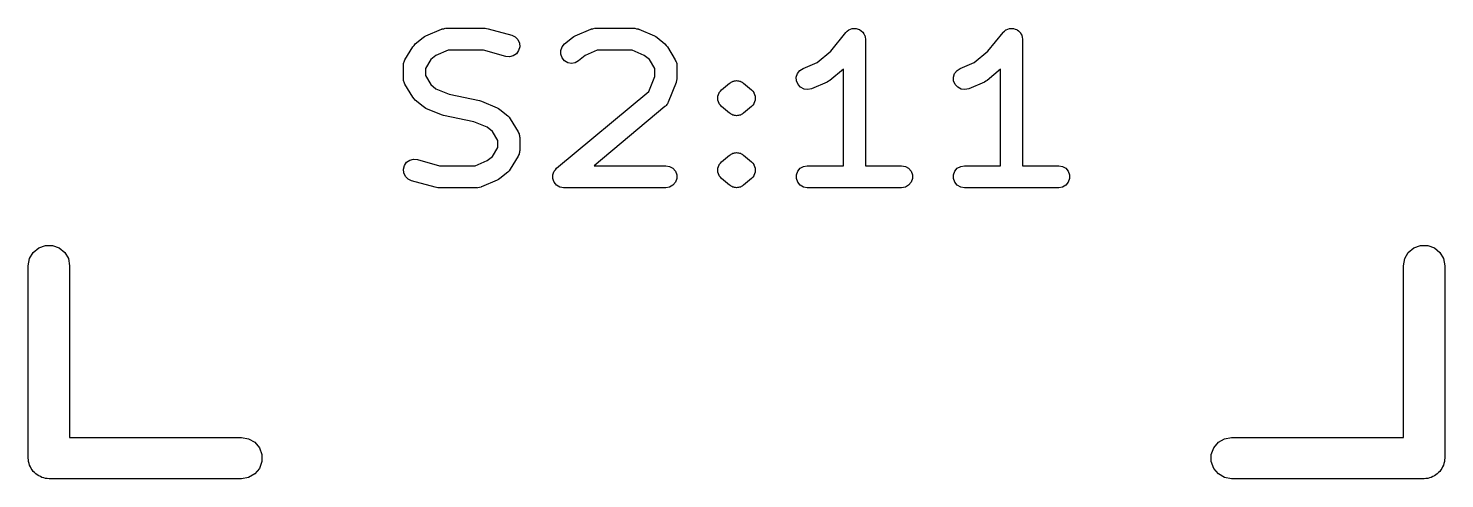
# Model space of a CAD drawing. Extents: x 15 to 276, y -105 to -15.
# Drawn here: x 224.46 to 237.54, y -66.54 to -62.38 of the extents above; entities that cross this region are included whole.
import ezdxf

# ---------------------------------------------------------------- set-up
doc = ezdxf.new("R2010")
doc.units = 0
doc.header["$MEASUREMENT"] = 0
doc.layers.add('BLACK', color=7, linetype='CONTINUOUS')

msp = doc.modelspace()

# ---------------------------------------------------------------- linework, layer by layer
at = {"layer": 'Black'}
for p, q in [((228.131, -62.4462), (228.276, -62.3857)), ((228.276, -62.3857), (228.278, -62.3852)), ((228.278, -62.3852), (228.28, -62.3841)), ((228.28, -62.3841), (228.295, -62.3814)), ((228.295, -62.3814), (228.31, -62.378)), ((228.31, -62.378), (228.313, -62.3783)), ((228.313, -62.3783), (228.315, -62.3779)), ((228.315, -62.3779), (228.678, -62.3779)), ((228.678, -62.3779), (228.691, -62.3803)), ((228.691, -62.3803), (228.705, -62.3816)), ((228.705, -62.3816), (228.923, -62.4421)), ((229.509, -62.4462), (229.655, -62.3857)), ((229.655, -62.3857), (229.657, -62.3852)), ((229.657, -62.3852), (229.659, -62.3841)), ((229.659, -62.3841), (229.674, -62.3814)), ((229.674, -62.3814), (229.689, -62.378)), ((229.689, -62.378), (229.691, -62.3783)), ((229.691, -62.3783), (229.694, -62.3779)), ((229.694, -62.3779), (230.057, -62.3779)), ((230.057, -62.3779), (230.059, -62.3783)), ((230.059, -62.3783), (230.061, -62.378)), ((230.061, -62.378), (230.076, -62.3814)), ((230.076, -62.3814), (230.091, -62.3841)), ((230.091, -62.3841), (230.093, -62.3852)), ((230.093, -62.3852), (230.096, -62.3857)), ((230.096, -62.3857), (230.241, -62.4462)), ((232.023, -62.4036), (232.036, -62.3927)), ((232.036, -62.3927), (232.037, -62.3923)), ((232.037, -62.3923), (232.038, -62.3915)), ((232.038, -62.3915), (232.053, -62.3859)), ((232.053, -62.3859), (232.069, -62.3799)), ((232.069, -62.3799), (232.07, -62.3799)), ((232.07, -62.3799), (232.071, -62.3795)), ((232.071, -62.3795), (232.087, -62.3795)), ((232.087, -62.3795), (232.104, -62.3791)), ((232.104, -62.3791), (232.105, -62.3795)), ((232.105, -62.3795), (232.106, -62.3795)), ((232.106, -62.3795), (232.122, -62.3851)), ((232.122, -62.3851), (232.137, -62.3904)), ((232.137, -62.3904), (232.138, -62.3911)), ((232.138, -62.3911), (232.139, -62.3915)), ((232.139, -62.3915), (232.152, -62.4021)), ((233.475, -62.4036), (233.487, -62.3927)), ((233.487, -62.3927), (233.488, -62.3923)), ((233.488, -62.3923), (233.489, -62.3915)), ((233.489, -62.3915), (233.505, -62.3859)), ((233.505, -62.3859), (233.52, -62.3799)), ((233.52, -62.3799), (233.521, -62.3799)), ((233.521, -62.3799), (233.522, -62.3795)), ((233.522, -62.3795), (233.539, -62.3795)), ((233.539, -62.3795), (233.555, -62.3791)), ((233.555, -62.3791), (233.556, -62.3795)), ((233.556, -62.3795), (233.558, -62.3795)), ((233.558, -62.3795), (233.573, -62.3851)), ((233.573, -62.3851), (233.589, -62.3904)), ((233.589, -62.3904), (233.59, -62.3911)), ((233.59, -62.3911), (233.591, -62.3915)), ((233.591, -62.3915), (233.603, -62.4021)), ((228.021, -62.5354), (228.032, -62.5224)), ((228.032, -62.5224), (228.105, -62.4619)), ((228.105, -62.4619), (228.118, -62.4544)), ((228.118, -62.4544), (228.131, -62.4462)), ((228.923, -62.4421), (228.954, -62.4573)), ((228.954, -62.4573), (228.979, -62.4825)), ((228.979, -62.4825), (228.994, -62.5146)), ((228.994, -62.5146), (228.997, -62.5498)), ((229.388, -62.5494), (229.411, -62.5224)), ((229.411, -62.5224), (229.484, -62.4619)), ((229.484, -62.4619), (229.497, -62.4544)), ((229.497, -62.4544), (229.509, -62.4462)), ((230.241, -62.4462), (230.254, -62.4544)), ((230.254, -62.4544), (230.267, -62.4619)), ((230.267, -62.4619), (230.339, -62.5224)), ((230.339, -62.5224), (230.35, -62.5354)), ((231.871, -62.5895), (232.009, -62.4161)), ((232.009, -62.4161), (232.01, -62.4153)), ((232.01, -62.4153), (232.011, -62.4142)), ((232.011, -62.4142), (232.023, -62.4036)), ((232.152, -62.4021), (232.165, -62.4124)), ((232.165, -62.4124), (232.165, -62.4134)), ((232.165, -62.4134), (232.166, -62.4142)), ((232.166, -62.4142), (232.175, -62.4285)), ((232.175, -62.4285), (232.183, -62.4426)), ((232.183, -62.4426), (232.183, -62.4437)), ((232.183, -62.4437), (232.184, -62.4448)), ((232.184, -62.4448), (232.187, -62.461)), ((232.187, -62.461), (232.19, -62.4771)), ((232.19, -62.4771), (232.19, -62.4783)), ((232.19, -62.4783), (232.19, -62.4795)), ((232.19, -62.4795), (232.19, -63.6479)), ((233.322, -62.5895), (233.461, -62.4161)), ((233.461, -62.4161), (233.462, -62.4153)), ((233.462, -62.4142), (233.475, -62.4036)), ((233.462, -62.4153), (233.462, -62.4142)), ((233.603, -62.4021), (233.616, -62.4124)), ((233.616, -62.4124), (233.617, -62.4134)), ((233.617, -62.4134), (233.618, -62.4142)), ((233.618, -62.4142), (233.626, -62.4285)), ((233.626, -62.4285), (233.635, -62.4426)), ((233.635, -62.4426), (233.635, -62.4437)), ((233.635, -62.4437), (233.635, -62.4448)), ((233.635, -62.4448), (233.638, -62.461)), ((233.638, -62.461), (233.642, -62.4771)), ((233.642, -62.4771), (233.641, -62.4783)), ((233.641, -62.4783), (233.642, -62.4795)), ((233.642, -62.4795), (233.642, -63.6479)), ((227.937, -62.6692), (228.01, -62.5482)), ((228.01, -62.5482), (228.021, -62.5354)), ((228.223, -62.6279), (228.175, -62.6675)), ((228.335, -62.5811), (228.223, -62.6279)), ((228.664, -62.5811), (228.335, -62.5811)), ((228.868, -62.6379), (228.664, -62.5811)), ((228.903, -62.6413), (228.868, -62.6379)), ((228.938, -62.6325), (228.903, -62.6413)), ((228.967, -62.6125), (228.938, -62.6325)), ((228.987, -62.5838), (228.967, -62.6125)), ((228.997, -62.5498), (228.987, -62.5838)), ((229.376, -62.5825), (229.388, -62.5494)), ((229.376, -62.6178), (229.376, -62.5825)), ((229.388, -62.651), (229.376, -62.6178)), ((229.41, -62.6781), (229.388, -62.651)), ((229.602, -62.6279), (229.541, -62.6785)), ((229.714, -62.5811), (229.602, -62.6279)), ((230.036, -62.5811), (229.714, -62.5811)), ((230.148, -62.6279), (230.036, -62.5811)), ((230.196, -62.6675), (230.148, -62.6279)), ((230.35, -62.5354), (230.361, -62.5482)), ((230.361, -62.5482), (230.434, -62.6692)), ((231.745, -62.694), (231.871, -62.5895)), ((233.196, -62.694), (233.322, -62.5895)), ((227.923, -62.7214), (227.925, -62.7118)), ((227.923, -62.8424), (227.923, -62.7214)), ((227.925, -62.7021), (227.928, -62.6946)), ((227.925, -62.7118), (227.925, -62.7021)), ((227.928, -62.6946), (227.929, -62.6867)), ((227.929, -62.6867), (227.934, -62.6782)), ((227.934, -62.6782), (227.937, -62.6692)), ((228.175, -62.6675), (228.126, -62.7496)), ((228.126, -62.7496), (228.126, -62.8142)), ((229.441, -62.6958), (229.41, -62.6781)), ((229.476, -62.7021), (229.441, -62.6958)), ((229.51, -62.6961), (229.476, -62.7021)), ((229.541, -62.6785), (229.51, -62.6961)), ((230.245, -62.7496), (230.196, -62.6675)), ((230.245, -62.8228), (230.245, -62.7496)), ((230.434, -62.6692), (230.437, -62.6782)), ((230.437, -62.6782), (230.442, -62.6867)), ((230.442, -62.6867), (230.444, -62.6946)), ((230.444, -62.6946), (230.447, -62.7021)), ((230.447, -62.7021), (230.447, -62.7118)), ((230.447, -62.7118), (230.448, -62.7214)), ((230.448, -62.7214), (230.448, -62.8424)), ((231.563, -62.7957), (231.584, -62.7676)), ((231.584, -62.7676), (231.614, -62.7486)), ((231.614, -62.7486), (231.745, -62.694)), ((231.987, -62.7569), (231.863, -62.86)), ((231.987, -63.6479), (231.987, -62.7569)), ((233.014, -62.7957), (233.036, -62.7676)), ((233.036, -62.7676), (233.065, -62.7486)), ((233.065, -62.7486), (233.196, -62.694)), ((233.438, -62.7569), (233.315, -62.86)), ((233.438, -63.6479), (233.438, -62.7569)), ((227.925, -62.852), (227.923, -62.8424)), ((227.925, -62.8617), (227.925, -62.852)), ((227.928, -62.8692), (227.925, -62.8617)), ((227.929, -62.8771), (227.928, -62.8692)), ((227.934, -62.8856), (227.929, -62.8771)), ((227.937, -62.8947), (227.934, -62.8856)), ((228.01, -63.0156), (227.937, -62.8947)), ((228.126, -62.8142), (228.175, -62.8963)), ((228.175, -62.8963), (228.223, -62.9359)), ((230.189, -62.9622), (230.245, -62.8228)), ((230.441, -62.8801), (230.369, -63.0615)), ((230.442, -62.8785), (230.441, -62.8801)), ((230.445, -62.8613), (230.442, -62.8771)), ((230.442, -62.8771), (230.442, -62.8785)), ((230.448, -62.8456), (230.445, -62.8613)), ((230.448, -62.8424), (230.448, -62.844)), ((230.448, -62.844), (230.448, -62.8456)), ((230.862, -62.9458), (230.935, -62.8853)), ((230.935, -62.8853), (230.943, -62.8809)), ((230.943, -62.8809), (230.949, -62.8753)), ((230.949, -62.8753), (230.957, -62.8724)), ((230.957, -62.8724), (230.965, -62.868)), ((230.965, -62.8679), (230.966, -62.8677)), ((230.965, -62.868), (230.965, -62.8679)), ((230.966, -62.8677), (230.974, -62.8663)), ((230.974, -62.8663), (230.982, -62.8633)), ((230.982, -62.8633), (230.991, -62.8633)), ((230.991, -62.8633), (231, -62.8617)), ((231, -62.8617), (231, -62.8618)), ((231, -62.8618), (231, -62.8617)), ((231, -62.8617), (231.009, -62.8633)), ((231.009, -62.8633), (231.018, -62.8633)), ((231.018, -62.8633), (231.026, -62.8663)), ((231.026, -62.8663), (231.034, -62.8677)), ((231.034, -62.8677), (231.035, -62.8679)), ((231.035, -62.8679), (231.035, -62.868)), ((231.035, -62.868), (231.043, -62.8724)), ((231.043, -62.8724), (231.051, -62.8753)), ((231.051, -62.8753), (231.057, -62.8809)), ((231.057, -62.8809), (231.065, -62.8853)), ((231.065, -62.8853), (231.138, -62.9458)), ((231.552, -62.8293), (231.563, -62.7957)), ((231.554, -62.8646), (231.552, -62.8293)), ((231.568, -62.8971), (231.554, -62.8646)), ((231.591, -62.9231), (231.568, -62.8971)), ((231.837, -62.8757), (231.692, -62.9362)), ((231.85, -62.8675), (231.837, -62.8757)), ((231.863, -62.86), (231.85, -62.8675)), ((233.004, -62.8293), (233.014, -62.7957)), ((233.005, -62.8646), (233.004, -62.8293)), ((233.019, -62.8971), (233.005, -62.8646)), ((233.043, -62.9231), (233.019, -62.8971)), ((233.289, -62.8757), (233.144, -62.9362)), ((233.302, -62.8675), (233.289, -62.8757)), ((233.315, -62.86), (233.302, -62.8675)), ((228.021, -63.0284), (228.01, -63.0156)), ((228.032, -63.0414), (228.021, -63.0284)), ((228.105, -63.1019), (228.032, -63.0414)), ((228.223, -62.9359), (228.345, -62.9868)), ((228.345, -62.9868), (228.626, -63.0453)), ((228.626, -63.0453), (228.635, -63.0489)), ((228.635, -63.0489), (228.644, -63.051)), ((229.338, -63.6715), (230.189, -62.9622)), ((230.827, -63.0058), (230.833, -62.9896)), ((230.827, -63.0062), (230.827, -63.0058)), ((230.827, -63.0065), (230.827, -63.0062)), ((230.827, -63.0238), (230.827, -63.0065)), ((230.827, -63.0411), (230.827, -63.0238)), ((230.827, -63.0414), (230.827, -63.0411)), ((230.827, -63.0418), (230.827, -63.0414)), ((230.833, -63.0581), (230.827, -63.0418)), ((230.833, -62.9896), (230.839, -62.9733)), ((230.839, -62.973), (230.84, -62.9727)), ((230.839, -62.9733), (230.839, -62.973)), ((230.84, -62.9727), (230.851, -62.9594)), ((230.851, -62.9594), (230.862, -62.9462)), ((230.862, -62.946), (230.862, -62.9458)), ((230.862, -62.9462), (230.862, -62.946)), ((231.138, -62.9458), (231.138, -62.946)), ((231.138, -62.946), (231.138, -62.9462)), ((231.138, -62.9462), (231.149, -62.9594)), ((231.149, -62.9594), (231.16, -62.9727)), ((231.16, -62.9727), (231.161, -62.973)), ((231.161, -62.973), (231.161, -62.9733)), ((231.161, -62.9733), (231.167, -62.9895)), ((231.167, -62.9895), (231.173, -63.0058)), ((231.173, -63.0418), (231.167, -63.058)), ((231.173, -63.0058), (231.173, -63.0062)), ((231.173, -63.0062), (231.173, -63.0065)), ((231.173, -63.0065), (231.173, -63.0238)), ((231.173, -63.0238), (231.173, -63.0411)), ((231.173, -63.0411), (231.173, -63.0414)), ((231.173, -63.0414), (231.173, -63.0418)), ((231.623, -62.9393), (231.591, -62.9231)), ((231.658, -62.9439), (231.623, -62.9393)), ((231.692, -62.9362), (231.658, -62.9439)), ((233.074, -62.9393), (233.043, -62.9231)), ((233.109, -62.9439), (233.074, -62.9393)), ((233.144, -62.9362), (233.109, -62.9439)), ((228.118, -63.1094), (228.105, -63.1019)), ((228.131, -63.1176), (228.118, -63.1094)), ((228.276, -63.1781), (228.131, -63.1176)), ((228.285, -63.1802), (228.276, -63.1781)), ((228.294, -63.1837), (228.285, -63.1802)), ((228.644, -63.051), (228.789, -63.1115)), ((228.789, -63.1115), (228.802, -63.1196)), ((228.802, -63.1196), (228.815, -63.1272)), ((228.815, -63.1272), (228.888, -63.1877)), ((230.339, -63.1019), (229.684, -63.6479)), ((230.344, -63.0962), (230.339, -63.1019)), ((230.35, -63.0915), (230.344, -63.0962)), ((230.355, -63.0828), (230.35, -63.0915)), ((230.362, -63.0749), (230.355, -63.0828)), ((230.365, -63.0679), (230.362, -63.0749)), ((230.369, -63.0615), (230.365, -63.0679)), ((230.839, -63.0743), (230.833, -63.0581)), ((230.839, -63.0746), (230.839, -63.0743)), ((230.84, -63.0749), (230.839, -63.0746)), ((230.851, -63.0882), (230.84, -63.0749)), ((230.862, -63.1014), (230.851, -63.0882)), ((230.862, -63.1016), (230.862, -63.1014)), ((230.862, -63.1019), (230.862, -63.1016)), ((230.935, -63.1623), (230.862, -63.1019)), ((230.943, -63.1667), (230.935, -63.1623)), ((230.949, -63.1723), (230.943, -63.1667)), ((230.957, -63.1753), (230.949, -63.1723)), ((230.965, -63.1796), (230.957, -63.1753)), ((230.965, -63.1797), (230.965, -63.1796)), ((230.966, -63.1799), (230.965, -63.1797)), ((230.974, -63.1814), (230.966, -63.1799)), ((231.034, -63.1799), (231.026, -63.1814)), ((231.035, -63.1797), (231.034, -63.1799)), ((231.043, -63.1753), (231.035, -63.1796)), ((231.035, -63.1796), (231.035, -63.1797)), ((231.051, -63.1723), (231.043, -63.1753)), ((231.057, -63.1667), (231.051, -63.1723)), ((231.065, -63.1623), (231.057, -63.1667)), ((231.138, -63.1019), (231.065, -63.1623)), ((231.149, -63.0882), (231.138, -63.1014)), ((231.138, -63.1014), (231.138, -63.1016)), ((231.138, -63.1016), (231.138, -63.1019)), ((231.16, -63.0749), (231.149, -63.0882)), ((231.161, -63.0746), (231.16, -63.0749)), ((231.167, -63.058), (231.161, -63.0743)), ((231.161, -63.0743), (231.161, -63.0746)), ((228.575, -63.2423), (228.294, -63.1837)), ((228.697, -63.2931), (228.575, -63.2423)), ((228.745, -63.3327), (228.697, -63.2931)), ((228.888, -63.1877), (228.899, -63.2006)), ((228.899, -63.2006), (228.91, -63.2134)), ((228.91, -63.2134), (228.983, -63.3344)), ((230.982, -63.1843), (230.974, -63.1814)), ((230.991, -63.1843), (230.982, -63.1843)), ((231, -63.1859), (230.991, -63.1843)), ((231.009, -63.1843), (231, -63.1859)), ((231, -63.1859), (231, -63.1858)), ((231, -63.1858), (231, -63.1859)), ((231.018, -63.1843), (231.009, -63.1843)), ((231.026, -63.1814), (231.018, -63.1843)), ((228.794, -63.4148), (228.745, -63.3327)), ((228.794, -63.4795), (228.794, -63.4148)), ((228.983, -63.3344), (228.986, -63.3435)), ((228.986, -63.3435), (228.991, -63.3519)), ((228.991, -63.3519), (228.992, -63.3598)), ((228.992, -63.3598), (228.995, -63.3673)), ((228.995, -63.3673), (228.995, -63.3771)), ((228.995, -63.3771), (228.997, -63.3867)), ((228.997, -63.3867), (228.997, -63.5076)), ((228.697, -63.6012), (228.745, -63.5615)), ((228.745, -63.5615), (228.794, -63.4795)), ((228.983, -63.5599), (228.91, -63.6808)), ((228.986, -63.5508), (228.983, -63.5599)), ((228.991, -63.5424), (228.986, -63.5508)), ((228.992, -63.5344), (228.991, -63.5424)), ((228.995, -63.5269), (228.992, -63.5344)), ((228.997, -63.5076), (228.995, -63.5172)), ((228.995, -63.5172), (228.995, -63.5269)), ((230.862, -63.611), (230.935, -63.5505)), ((230.935, -63.5505), (230.943, -63.5462)), ((230.943, -63.5462), (230.949, -63.5406)), ((230.949, -63.5406), (230.957, -63.5376)), ((230.957, -63.5376), (230.965, -63.5332)), ((230.965, -63.5332), (230.966, -63.533)), ((230.965, -63.5332), (230.965, -63.5332)), ((230.966, -63.533), (230.974, -63.5315)), ((230.974, -63.5315), (230.982, -63.5285)), ((230.982, -63.5285), (230.991, -63.5285)), ((230.991, -63.5285), (231, -63.527)), ((231, -63.527), (231, -63.527)), ((231, -63.527), (231, -63.527)), ((231, -63.527), (231.009, -63.5285)), ((231.009, -63.5285), (231.018, -63.5285)), ((231.018, -63.5285), (231.026, -63.5315)), ((231.026, -63.5315), (231.034, -63.533)), ((231.034, -63.533), (231.035, -63.5332)), ((231.035, -63.5332), (231.035, -63.5332)), ((231.035, -63.5332), (231.043, -63.5376)), ((231.043, -63.5376), (231.051, -63.5406)), ((231.051, -63.5406), (231.057, -63.5462)), ((231.057, -63.5462), (231.065, -63.5505)), ((231.065, -63.5505), (231.138, -63.611)), ((227.923, -63.6793), (227.933, -63.6453)), ((227.926, -63.7144), (227.923, -63.6793)), ((227.933, -63.6453), (227.953, -63.6166)), ((227.953, -63.6166), (227.982, -63.5966)), ((227.982, -63.5966), (228.017, -63.5878)), ((228.017, -63.5878), (228.052, -63.5912)), ((228.052, -63.5912), (228.256, -63.6479)), ((228.256, -63.6479), (228.585, -63.6479)), ((228.585, -63.6479), (228.697, -63.6012)), ((228.899, -63.6937), (228.888, -63.7066)), ((228.91, -63.6808), (228.899, -63.6937)), ((229.309, -63.7151), (229.315, -63.6987)), ((229.315, -63.6987), (229.316, -63.6986)), ((229.316, -63.6984), (229.327, -63.685)), ((229.316, -63.6986), (229.316, -63.6984)), ((229.327, -63.685), (229.338, -63.6717)), ((229.338, -63.6716), (229.338, -63.6715)), ((229.338, -63.6717), (229.338, -63.6716)), ((229.684, -63.6479), (230.347, -63.6479)), ((230.347, -63.6479), (230.382, -63.6541)), ((230.382, -63.6541), (230.412, -63.6717)), ((230.412, -63.6717), (230.435, -63.6987)), ((230.435, -63.6987), (230.447, -63.7319)), ((230.827, -63.6711), (230.833, -63.6548)), ((230.827, -63.6714), (230.827, -63.6711)), ((230.827, -63.6717), (230.827, -63.6714)), ((230.827, -63.6891), (230.827, -63.6717)), ((230.827, -63.7064), (230.827, -63.6891)), ((230.833, -63.6548), (230.839, -63.6385)), ((230.839, -63.6383), (230.84, -63.6379)), ((230.839, -63.6385), (230.839, -63.6383)), ((230.84, -63.6379), (230.851, -63.6247)), ((230.851, -63.6247), (230.862, -63.6114)), ((230.862, -63.6113), (230.862, -63.611)), ((230.862, -63.6114), (230.862, -63.6113)), ((231.138, -63.611), (231.138, -63.6113)), ((231.138, -63.6113), (231.138, -63.6114)), ((231.138, -63.6114), (231.149, -63.6247)), ((231.149, -63.6247), (231.16, -63.6379)), ((231.16, -63.6379), (231.161, -63.6383)), ((231.161, -63.6383), (231.161, -63.6385)), ((231.161, -63.6385), (231.167, -63.6548)), ((231.167, -63.6548), (231.173, -63.6711)), ((231.173, -63.6711), (231.173, -63.6714)), ((231.173, -63.6714), (231.173, -63.6717)), ((231.173, -63.6717), (231.173, -63.689)), ((231.173, -63.689), (231.173, -63.7064)), ((231.553, -63.7319), (231.565, -63.6987)), ((231.565, -63.6987), (231.588, -63.6717)), ((231.588, -63.6717), (231.618, -63.6541)), ((231.618, -63.6541), (231.653, -63.6479)), ((231.653, -63.6479), (231.987, -63.6479)), ((232.19, -63.6479), (232.524, -63.6479)), ((232.524, -63.6479), (232.559, -63.6541)), ((232.559, -63.6541), (232.589, -63.6717)), ((232.589, -63.6717), (232.612, -63.6987)), ((232.612, -63.6987), (232.624, -63.7319)), ((233.005, -63.7319), (233.017, -63.6987)), ((233.017, -63.6987), (233.039, -63.6717)), ((233.039, -63.6717), (233.07, -63.6541)), ((233.07, -63.6541), (233.105, -63.6479)), ((233.105, -63.6479), (233.438, -63.6479)), ((233.642, -63.6479), (233.975, -63.6479)), ((233.975, -63.6479), (234.01, -63.6541)), ((234.01, -63.6541), (234.041, -63.6717)), ((234.041, -63.6717), (234.063, -63.6987)), ((234.063, -63.6987), (234.075, -63.7319)), ((227.941, -63.7466), (227.926, -63.7144)), ((227.966, -63.7717), (227.941, -63.7466)), ((227.997, -63.7869), (227.966, -63.7717)), ((228.215, -63.8474), (227.997, -63.7869)), ((228.789, -63.7828), (228.644, -63.8433)), ((228.802, -63.7746), (228.789, -63.7828)), ((228.815, -63.7671), (228.802, -63.7746)), ((228.888, -63.7066), (228.815, -63.7671)), ((229.303, -63.7315), (229.309, -63.7151)), ((229.303, -63.7317), (229.303, -63.7315)), ((229.303, -63.7319), (229.303, -63.7317)), ((229.303, -63.7492), (229.303, -63.7319)), ((229.303, -63.7668), (229.303, -63.7492)), ((229.303, -63.767), (229.303, -63.7668)), ((229.303, -63.7672), (229.303, -63.767)), ((229.309, -63.7835), (229.303, -63.7672)), ((229.315, -63.8), (229.309, -63.7835)), ((229.315, -63.8002), (229.315, -63.8)), ((229.315, -63.8003), (229.315, -63.8002)), ((229.327, -63.8138), (229.315, -63.8003)), ((229.338, -63.8271), (229.327, -63.8138)), ((229.338, -63.8272), (229.338, -63.8271)), ((229.338, -63.8274), (229.338, -63.8272)), ((229.353, -63.8361), (229.338, -63.8274)), ((230.412, -63.8274), (230.382, -63.845)), ((230.435, -63.8003), (230.412, -63.8274)), ((230.447, -63.7672), (230.435, -63.8003)), ((230.447, -63.7319), (230.447, -63.7672)), ((230.827, -63.7067), (230.827, -63.7064)), ((230.827, -63.707), (230.827, -63.7067)), ((230.833, -63.7234), (230.827, -63.707)), ((230.839, -63.7395), (230.833, -63.7234)), ((230.839, -63.7398), (230.839, -63.7395)), ((230.84, -63.7401), (230.839, -63.7398)), ((230.851, -63.7534), (230.84, -63.7401)), ((230.862, -63.7667), (230.851, -63.7534)), ((230.862, -63.7668), (230.862, -63.7667)), ((230.862, -63.7671), (230.862, -63.7668)), ((230.935, -63.8276), (230.862, -63.7671)), ((230.943, -63.8319), (230.935, -63.8276)), ((230.949, -63.8375), (230.943, -63.8319)), ((231.057, -63.8319), (231.051, -63.8375)), ((231.065, -63.8276), (231.057, -63.8319)), ((231.138, -63.7671), (231.065, -63.8276)), ((231.149, -63.7534), (231.138, -63.7667)), ((231.138, -63.7667), (231.138, -63.7668)), ((231.138, -63.7668), (231.138, -63.7671)), ((231.16, -63.7401), (231.149, -63.7534)), ((231.161, -63.7398), (231.16, -63.7401)), ((231.167, -63.7233), (231.161, -63.7395)), ((231.161, -63.7395), (231.161, -63.7398)), ((231.173, -63.707), (231.167, -63.7233)), ((231.173, -63.7064), (231.173, -63.7067)), ((231.173, -63.7067), (231.173, -63.707)), ((231.553, -63.7672), (231.553, -63.7319)), ((231.565, -63.8003), (231.553, -63.7672)), ((231.588, -63.8274), (231.565, -63.8003)), ((231.618, -63.845), (231.588, -63.8274)), ((232.589, -63.8274), (232.559, -63.845)), ((232.612, -63.8003), (232.589, -63.8274)), ((232.624, -63.7672), (232.612, -63.8003)), ((232.624, -63.7319), (232.624, -63.7672)), ((233.005, -63.7672), (233.005, -63.7319)), ((233.017, -63.8003), (233.005, -63.7672)), ((233.039, -63.8274), (233.017, -63.8003)), ((233.07, -63.845), (233.039, -63.8274)), ((234.041, -63.8274), (234.01, -63.845)), ((234.063, -63.8003), (234.041, -63.8274)), ((234.075, -63.7672), (234.063, -63.8003)), ((234.075, -63.7319), (234.075, -63.7672)), ((228.229, -63.8487), (228.215, -63.8474)), ((228.242, -63.8511), (228.229, -63.8487)), ((228.605, -63.8511), (228.242, -63.8511)), ((228.607, -63.8507), (228.605, -63.8511)), ((228.61, -63.851), (228.607, -63.8507)), ((228.625, -63.8477), (228.61, -63.851)), ((228.64, -63.845), (228.625, -63.8477)), ((228.642, -63.8438), (228.64, -63.845)), ((228.644, -63.8433), (228.642, -63.8438)), ((229.368, -63.8449), (229.353, -63.8361)), ((229.369, -63.8449), (229.368, -63.8449)), ((229.369, -63.845), (229.369, -63.8449)), ((229.386, -63.8481), (229.369, -63.845)), ((229.403, -63.8511), (229.386, -63.8481)), ((230.347, -63.8511), (229.403, -63.8511)), ((229.403, -63.8511), (229.403, -63.8511)), ((229.403, -63.8511), (229.403, -63.8511)), ((230.382, -63.845), (230.347, -63.8511)), ((230.957, -63.8405), (230.949, -63.8375)), ((230.965, -63.8449), (230.957, -63.8405)), ((230.966, -63.8451), (230.965, -63.8449)), ((230.965, -63.8449), (230.965, -63.8449)), ((230.974, -63.8466), (230.966, -63.8451)), ((230.982, -63.8496), (230.974, -63.8466)), ((230.991, -63.8496), (230.982, -63.8496)), ((231, -63.8511), (230.991, -63.8496)), ((231.009, -63.8496), (231, -63.8511)), ((231, -63.8511), (231, -63.8511)), ((231, -63.8511), (231, -63.8511)), ((231.018, -63.8496), (231.009, -63.8496)), ((231.026, -63.8466), (231.018, -63.8496)), ((231.034, -63.8451), (231.026, -63.8466)), ((231.035, -63.8449), (231.034, -63.8451)), ((231.043, -63.8405), (231.035, -63.8449)), ((231.035, -63.8449), (231.035, -63.8449)), ((231.051, -63.8375), (231.043, -63.8405)), ((231.653, -63.8511), (231.618, -63.845)), ((232.524, -63.8511), (231.653, -63.8511)), ((232.559, -63.845), (232.524, -63.8511)), ((233.105, -63.8511), (233.07, -63.845)), ((233.975, -63.8511), (233.105, -63.8511)), ((234.01, -63.845), (233.975, -63.8511)), ((224.471, -64.5068), (224.504, -64.4495)), ((224.504, -64.4495), (224.555, -64.407)), ((224.555, -64.407), (224.617, -64.3844)), ((224.617, -64.3844), (224.683, -64.3844)), ((224.683, -64.3844), (224.745, -64.407)), ((224.745, -64.407), (224.796, -64.4495)), ((224.796, -64.4495), (224.829, -64.5068)), ((237.171, -64.5068), (237.204, -64.4495)), ((237.204, -64.4495), (237.255, -64.407)), ((237.255, -64.407), (237.317, -64.3844)), ((237.317, -64.3844), (237.383, -64.3844)), ((237.383, -64.3844), (237.445, -64.407)), ((237.445, -64.407), (237.496, -64.4495)), ((237.496, -64.4495), (237.529, -64.5068)), ((224.459, -64.572), (224.471, -64.5068)), ((224.459, -66.35), (224.459, -64.572)), ((224.829, -64.5068), (224.84, -64.572)), ((224.84, -64.572), (224.84, -66.1595)), ((237.159, -64.572), (237.171, -64.5068)), ((237.159, -66.1595), (237.159, -64.572)), ((237.529, -64.5068), (237.54, -64.572)), ((237.54, -64.572), (237.54, -66.35)), ((224.84, -66.1595), (226.428, -66.1595)), ((226.428, -66.1595), (226.493, -66.171)), ((226.493, -66.171), (226.55, -66.2041)), ((235.45, -66.2041), (235.507, -66.171)), ((235.507, -66.171), (235.572, -66.1595)), ((235.572, -66.1595), (237.159, -66.1595)), ((226.55, -66.2041), (226.593, -66.2548)), ((226.593, -66.2548), (226.616, -66.3169)), ((226.616, -66.3169), (226.616, -66.3831)), ((235.384, -66.3169), (235.407, -66.2548)), ((235.384, -66.3831), (235.384, -66.3169)), ((235.407, -66.2548), (235.45, -66.2041)), ((224.462, -66.3664), (224.459, -66.35)), ((224.462, -66.3831), (224.462, -66.3664)), ((224.468, -66.3987), (224.462, -66.3831)), ((224.471, -66.4152), (224.468, -66.3987)), ((224.479, -66.4296), (224.471, -66.4152)), ((224.485, -66.4453), (224.479, -66.4296)), ((224.496, -66.458), (224.485, -66.4453)), ((226.593, -66.4453), (226.55, -66.4959)), ((226.616, -66.3831), (226.593, -66.4453)), ((235.407, -66.4453), (235.384, -66.3831)), ((235.45, -66.4959), (235.407, -66.4453)), ((237.515, -66.4453), (237.504, -66.458)), ((237.521, -66.4296), (237.515, -66.4453)), ((237.529, -66.4152), (237.521, -66.4296)), ((237.532, -66.3987), (237.529, -66.4152)), ((237.538, -66.3831), (237.532, -66.3987)), ((237.54, -66.35), (237.538, -66.3664)), ((237.538, -66.3664), (237.538, -66.3831)), ((224.504, -66.4725), (224.496, -66.458)), ((224.517, -66.4832), (224.504, -66.4725)), ((224.528, -66.4959), (224.517, -66.4832)), ((224.542, -66.5043), (224.528, -66.4959)), ((224.555, -66.515), (224.542, -66.5043)), ((224.57, -66.5207), (224.555, -66.515)), ((224.585, -66.529), (224.57, -66.5207)), ((224.601, -66.5319), (224.585, -66.529)), ((224.617, -66.5376), (224.601, -66.5319)), ((224.634, -66.5376), (224.617, -66.5376)), ((224.65, -66.5405), (224.634, -66.5376)), ((226.428, -66.5405), (224.65, -66.5405)), ((226.493, -66.529), (226.428, -66.5405)), ((226.55, -66.4959), (226.493, -66.529)), ((235.507, -66.529), (235.45, -66.4959)), ((235.572, -66.5405), (235.507, -66.529)), ((237.35, -66.5405), (235.572, -66.5405)), ((237.366, -66.5376), (237.35, -66.5405)), ((237.383, -66.5376), (237.366, -66.5376)), ((237.399, -66.5319), (237.383, -66.5376)), ((237.415, -66.529), (237.399, -66.5319)), ((237.43, -66.5207), (237.415, -66.529)), ((237.445, -66.515), (237.43, -66.5207)), ((237.458, -66.5043), (237.445, -66.515)), ((237.472, -66.4959), (237.458, -66.5043)), ((237.483, -66.4832), (237.472, -66.4959)), ((237.496, -66.4725), (237.483, -66.4832)), ((237.504, -66.458), (237.496, -66.4725))]:
    msp.add_line(p, q, dxfattribs=at)

doc.saveas('drawing.dxf')
